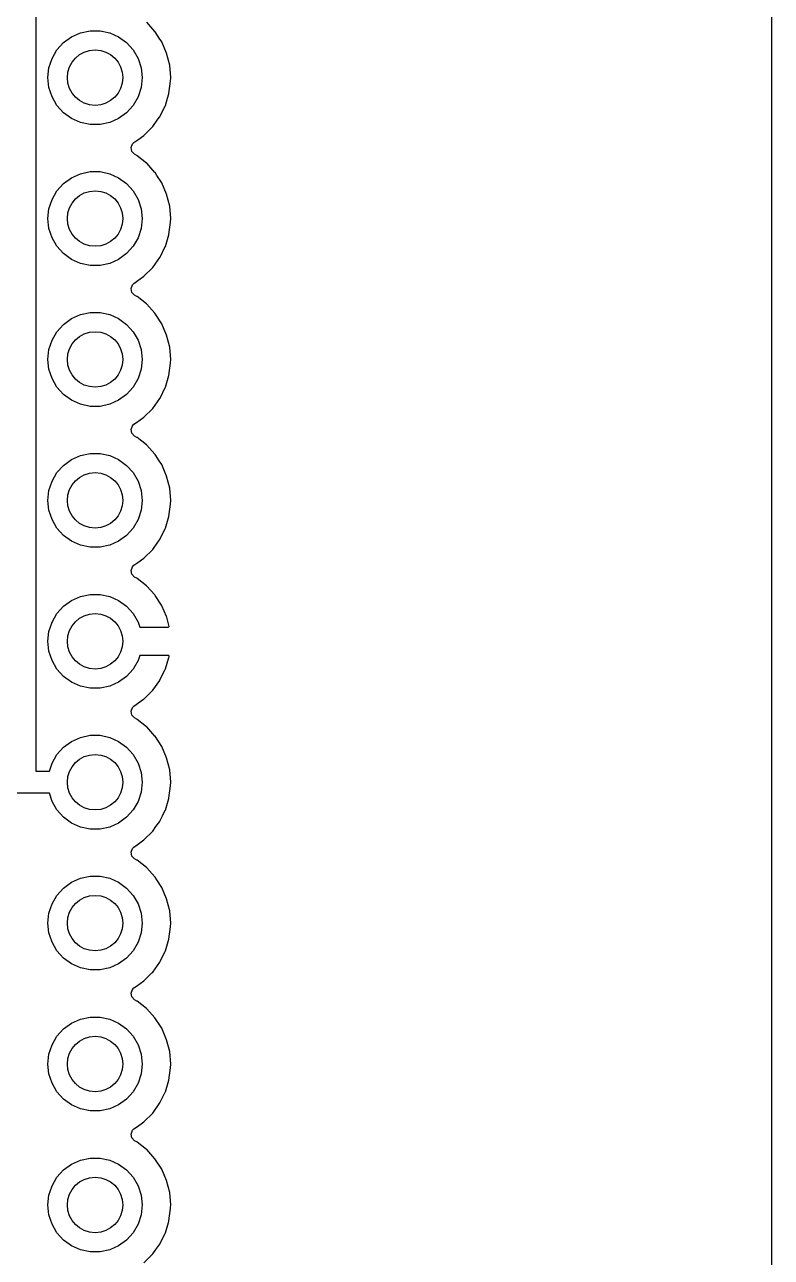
# Model space of a CAD drawing. Extents: x 126.1 to 177.1, y -128.7 to -65.
# Drawn here: x 163.67 to 177.13, y -107.34 to -85.12 of the extents above; entities that cross this region are included whole.
import ezdxf

# ---------------------------------------------------------------- set-up
doc = ezdxf.new("R2010")
doc.units = 0
doc.layers.add('BLACK', color=7, linetype='CONTINUOUS')

msp = doc.modelspace()

# ---------------------------------------------------------------- linework, layer by layer
at = {"layer": 'BLACK', "linetype": 'CONTINUOUS'}
for p, q in [((163.869, -73.671), (163.869, -98.571)), ((177.131, -78.7191), (177.131, -124.132)), ((166.019, -85.2393), (165.869, -85.074)), ((164.514, -85.3349), (164.676, -85.2626)), ((164.676, -85.2626), (164.85, -85.2256)), ((164.85, -85.2256), (165.028, -85.2256)), ((165.028, -85.2256), (165.202, -85.2626)), ((165.202, -85.2626), (165.364, -85.3349)), ((166.022, -85.2436), (166.019, -85.2393)), ((166.096, -85.3575), (166.022, -85.2436)), ((166.022, -85.2436), (166.022, -85.2436)), ((164.251, -85.5714), (164.37, -85.4393)), ((164.37, -85.4393), (164.514, -85.3349)), ((165.364, -85.3349), (165.508, -85.4393)), ((165.508, -85.4393), (165.627, -85.5714)), ((166.14, -85.4268), (166.096, -85.3575)), ((166.229, -85.6317), (166.14, -85.4268)), ((164.108, -85.8943), (164.163, -85.7253)), ((164.163, -85.7253), (164.251, -85.5714)), ((165.627, -85.5714), (165.716, -85.7253)), ((165.716, -85.7253), (165.77, -85.8943)), ((166.284, -85.8483), (166.229, -85.6317)), ((164.089, -86.071), (164.108, -85.8943)), ((165.77, -85.8943), (165.789, -86.071)), ((166.302, -86.071), (166.284, -85.8483)), ((164.108, -86.2477), (164.089, -86.071)), ((165.789, -86.071), (165.77, -86.2477)), ((166.271, -86.359), (166.301, -86.1376)), ((166.301, -86.1342), (166.302, -86.0743)), ((166.301, -86.1376), (166.301, -86.1342)), ((166.302, -86.0743), (166.302, -86.071)), ((166.302, -86.0743), (166.302, -86.0743)), ((164.163, -86.4167), (164.108, -86.2477)), ((164.251, -86.5706), (164.163, -86.4167)), ((165.716, -86.4167), (165.627, -86.5706)), ((165.77, -86.2477), (165.716, -86.4167)), ((166.246, -86.444), (166.27, -86.364)), ((166.27, -86.364), (166.271, -86.359)), ((166.27, -86.364), (166.27, -86.364)), ((164.37, -86.7027), (164.251, -86.5706)), ((165.627, -86.5706), (165.508, -86.7027)), ((166.111, -86.7664), (166.204, -86.5774)), ((166.204, -86.5774), (166.206, -86.5728)), ((166.204, -86.5774), (166.204, -86.5774)), ((166.206, -86.5728), (166.246, -86.444)), ((164.514, -86.8071), (164.37, -86.7027)), ((164.676, -86.8794), (164.514, -86.8071)), ((165.364, -86.8071), (165.202, -86.8794)), ((165.508, -86.7027), (165.364, -86.8071)), ((165.977, -86.9545), (166.072, -86.8218)), ((166.072, -86.8218), (166.104, -86.7773)), ((166.104, -86.7773), (166.107, -86.7731)), ((166.107, -86.7731), (166.111, -86.7664)), ((164.85, -86.9163), (164.676, -86.8794)), ((165.028, -86.9163), (164.85, -86.9163)), ((165.202, -86.8794), (165.028, -86.9163)), ((165.819, -87.1122), (165.977, -86.9545)), ((165.587, -87.3329), (165.612, -87.2665)), ((165.612, -87.2665), (165.64, -87.2399)), ((165.64, -87.2399), (165.709, -87.1904)), ((165.709, -87.1904), (165.819, -87.1122)), ((165.602, -87.4023), (165.587, -87.3329)), ((165.652, -87.4528), (165.602, -87.4023)), ((165.693, -87.4756), (165.652, -87.4528)), ((165.697, -87.4788), (165.693, -87.4756)), ((165.865, -87.6108), (165.697, -87.4788)), ((165.697, -87.4788), (165.697, -87.4788)), ((164.676, -87.8026), (164.85, -87.7656)), ((164.85, -87.7656), (165.028, -87.7656)), ((165.028, -87.7656), (165.202, -87.8026)), ((165.869, -87.614), (165.865, -87.6108)), ((165.865, -87.6108), (165.865, -87.6108)), ((166.019, -87.7793), (165.869, -87.614)), ((164.251, -88.1114), (164.37, -87.9793)), ((164.37, -87.9793), (164.514, -87.8749)), ((164.514, -87.8749), (164.676, -87.8026)), ((165.202, -87.8026), (165.364, -87.8749)), ((165.364, -87.8749), (165.508, -87.9793)), ((165.508, -87.9793), (165.627, -88.1114)), ((166.022, -87.7836), (166.019, -87.7793)), ((166.054, -87.8338), (166.022, -87.7836)), ((166.022, -87.7836), (166.022, -87.7836)), ((166.14, -87.9668), (166.054, -87.8338)), ((166.229, -88.1717), (166.14, -87.9668)), ((164.163, -88.2653), (164.251, -88.1114)), ((165.627, -88.1114), (165.716, -88.2653)), ((166.284, -88.3883), (166.229, -88.1717)), ((164.108, -88.4343), (164.163, -88.2653)), ((165.716, -88.2653), (165.77, -88.4343)), ((166.302, -88.611), (166.284, -88.3883)), ((164.089, -88.611), (164.108, -88.4343)), ((164.108, -88.7877), (164.089, -88.611)), ((165.77, -88.4343), (165.789, -88.611)), ((165.789, -88.611), (165.77, -88.7877)), ((166.301, -88.6776), (166.302, -88.611)), ((164.163, -88.9567), (164.108, -88.7877)), ((165.77, -88.7877), (165.716, -88.9567)), ((166.271, -88.899), (166.301, -88.6776)), ((164.251, -89.1106), (164.163, -88.9567)), ((165.716, -88.9567), (165.627, -89.1106)), ((166.206, -89.1128), (166.245, -88.986)), ((166.245, -88.986), (166.27, -88.904)), ((166.27, -88.904), (166.271, -88.899)), ((166.27, -88.904), (166.27, -88.904)), ((164.37, -89.2427), (164.251, -89.1106)), ((164.514, -89.3471), (164.37, -89.2427)), ((165.508, -89.2427), (165.364, -89.3471)), ((165.627, -89.1106), (165.508, -89.2427)), ((165.977, -89.4945), (166.107, -89.3131)), ((166.107, -89.3131), (166.11, -89.3078)), ((166.11, -89.3078), (166.204, -89.1174)), ((166.204, -89.1174), (166.206, -89.1128)), ((166.204, -89.1174), (166.204, -89.1174)), ((164.676, -89.4194), (164.514, -89.3471)), ((164.85, -89.4563), (164.676, -89.4194)), ((165.028, -89.4563), (164.85, -89.4563)), ((165.202, -89.4194), (165.028, -89.4563)), ((165.364, -89.3471), (165.202, -89.4194)), ((165.819, -89.6522), (165.977, -89.4945)), ((165.64, -89.7799), (165.684, -89.7486)), ((165.684, -89.7486), (165.819, -89.6522)), ((165.587, -89.8729), (165.612, -89.8065)), ((165.602, -89.9423), (165.587, -89.8729)), ((165.652, -89.9928), (165.602, -89.9423)), ((165.612, -89.8065), (165.64, -89.7799)), ((165.693, -90.0156), (165.652, -89.9928)), ((165.697, -90.0188), (165.693, -90.0156)), ((165.865, -90.1508), (165.697, -90.0188)), ((165.697, -90.0188), (165.697, -90.0188)), ((165.869, -90.154), (165.865, -90.1508)), ((165.865, -90.1508), (165.865, -90.1508)), ((166.019, -90.3193), (165.869, -90.154)), ((164.37, -90.5193), (164.514, -90.4149)), ((164.514, -90.4149), (164.676, -90.3426)), ((164.676, -90.3426), (164.85, -90.3056)), ((164.85, -90.3056), (165.028, -90.3056)), ((165.028, -90.3056), (165.202, -90.3426)), ((165.202, -90.3426), (165.364, -90.4149)), ((165.364, -90.4149), (165.508, -90.5193)), ((166.14, -90.5068), (166.019, -90.3193)), ((164.163, -90.8053), (164.251, -90.6514)), ((164.251, -90.6514), (164.37, -90.5193)), ((165.508, -90.5193), (165.627, -90.6514)), ((165.627, -90.6514), (165.716, -90.8053)), ((166.229, -90.7117), (166.14, -90.5068)), ((164.108, -90.9743), (164.163, -90.8053)), ((165.716, -90.8053), (165.77, -90.9743)), ((166.284, -90.9283), (166.229, -90.7117)), ((164.089, -91.151), (164.108, -90.9743)), ((165.77, -90.9743), (165.789, -91.151)), ((166.302, -91.151), (166.284, -90.9283)), ((164.108, -91.3277), (164.089, -91.151)), ((165.789, -91.151), (165.77, -91.3277)), ((166.271, -91.439), (166.301, -91.2176)), ((166.301, -91.2095), (166.302, -91.1543)), ((166.301, -91.2176), (166.301, -91.2095)), ((166.302, -91.1543), (166.302, -91.151)), ((166.302, -91.1543), (166.302, -91.1543)), ((164.163, -91.4967), (164.108, -91.3277)), ((164.251, -91.6506), (164.163, -91.4967)), ((165.716, -91.4967), (165.627, -91.6506)), ((165.77, -91.3277), (165.716, -91.4967)), ((166.206, -91.6528), (166.271, -91.439)), ((164.37, -91.7827), (164.251, -91.6506)), ((165.627, -91.6506), (165.508, -91.7827)), ((166.111, -91.8464), (166.204, -91.6574)), ((166.204, -91.6574), (166.206, -91.6528)), ((166.204, -91.6574), (166.204, -91.6574)), ((164.514, -91.8871), (164.37, -91.7827)), ((164.676, -91.9594), (164.514, -91.8871)), ((164.85, -91.9963), (164.676, -91.9594)), ((165.202, -91.9594), (165.028, -91.9963)), ((165.364, -91.8871), (165.202, -91.9594)), ((165.508, -91.7827), (165.364, -91.8871)), ((165.977, -92.0345), (166.107, -91.8531)), ((166.107, -91.8531), (166.111, -91.8464)), ((165.028, -91.9963), (164.85, -91.9963)), ((165.684, -92.2886), (165.819, -92.1922)), ((165.819, -92.1922), (165.977, -92.0345)), ((165.587, -92.4129), (165.612, -92.3465)), ((165.602, -92.4823), (165.587, -92.4129)), ((165.612, -92.3465), (165.64, -92.3199)), ((165.64, -92.3199), (165.684, -92.2886)), ((165.652, -92.5328), (165.602, -92.4823)), ((165.693, -92.5556), (165.652, -92.5328)), ((165.697, -92.5588), (165.693, -92.5556)), ((165.865, -92.6908), (165.697, -92.5588)), ((165.697, -92.5588), (165.697, -92.5588)), ((164.676, -92.8826), (164.85, -92.8456)), ((164.85, -92.8456), (165.028, -92.8456)), ((165.028, -92.8456), (165.202, -92.8826)), ((165.869, -92.694), (165.865, -92.6908)), ((165.865, -92.6908), (165.865, -92.6908)), ((166.019, -92.8593), (165.869, -92.694)), ((166.022, -92.8636), (166.019, -92.8593)), ((166.096, -92.9775), (166.022, -92.8636)), ((166.022, -92.8636), (166.022, -92.8636)), ((164.251, -93.1914), (164.37, -93.0593)), ((164.37, -93.0593), (164.514, -92.9549)), ((164.514, -92.9549), (164.676, -92.8826)), ((165.202, -92.8826), (165.364, -92.9549)), ((165.364, -92.9549), (165.508, -93.0593)), ((165.508, -93.0593), (165.627, -93.1914)), ((166.14, -93.0468), (166.096, -92.9775)), ((166.229, -93.2517), (166.14, -93.0468)), ((164.163, -93.3453), (164.251, -93.1914)), ((165.627, -93.1914), (165.716, -93.3453)), ((166.284, -93.4683), (166.229, -93.2517)), ((164.089, -93.691), (164.108, -93.5143)), ((164.108, -93.5143), (164.163, -93.3453)), ((165.716, -93.3453), (165.77, -93.5143)), ((165.77, -93.5143), (165.789, -93.691)), ((166.302, -93.691), (166.284, -93.4683)), ((164.108, -93.8677), (164.089, -93.691)), ((165.789, -93.691), (165.77, -93.8677)), ((166.271, -93.979), (166.301, -93.7576)), ((166.301, -93.7576), (166.302, -93.691)), ((164.163, -94.0367), (164.108, -93.8677)), ((165.77, -93.8677), (165.716, -94.0367)), ((166.246, -94.064), (166.27, -93.984)), ((166.27, -93.984), (166.271, -93.979)), ((166.27, -93.984), (166.27, -93.984)), ((164.251, -94.1906), (164.163, -94.0367)), ((164.37, -94.3227), (164.251, -94.1906)), ((165.627, -94.1906), (165.508, -94.3227)), ((165.716, -94.0367), (165.627, -94.1906)), ((166.111, -94.3864), (166.204, -94.1974)), ((166.204, -94.1974), (166.206, -94.1928)), ((166.204, -94.1974), (166.204, -94.1974)), ((166.206, -94.1928), (166.246, -94.064)), ((164.514, -94.4271), (164.37, -94.3227)), ((164.676, -94.4994), (164.514, -94.4271)), ((165.364, -94.4271), (165.202, -94.4994)), ((165.508, -94.3227), (165.364, -94.4271)), ((166.072, -94.4418), (166.104, -94.3973)), ((166.104, -94.3973), (166.107, -94.3931)), ((166.107, -94.3931), (166.111, -94.3864)), ((164.85, -94.5363), (164.676, -94.4994)), ((165.028, -94.5363), (164.85, -94.5363)), ((165.202, -94.4994), (165.028, -94.5363)), ((165.819, -94.7322), (165.977, -94.5745)), ((165.977, -94.5745), (166.072, -94.4418)), ((165.612, -94.8868), (165.639, -94.8602)), ((165.639, -94.8602), (165.709, -94.8104)), ((165.709, -94.8104), (165.819, -94.7322)), ((165.587, -94.9532), (165.612, -94.8868)), ((165.602, -95.0227), (165.587, -94.9532)), ((165.652, -95.0731), (165.602, -95.0227)), ((165.689, -95.0935), (165.652, -95.0731)), ((165.697, -95.0992), (165.689, -95.0935)), ((165.864, -95.2312), (165.697, -95.0992)), ((165.872, -95.2382), (165.864, -95.2312)), ((166.015, -95.3957), (165.872, -95.2382)), ((164.37, -95.5993), (164.514, -95.4949)), ((164.514, -95.4949), (164.676, -95.4226)), ((164.676, -95.4226), (164.85, -95.3856)), ((164.85, -95.3856), (165.028, -95.3856)), ((165.028, -95.3856), (165.202, -95.4226)), ((165.202, -95.4226), (165.364, -95.4949)), ((165.364, -95.4949), (165.508, -95.5993)), ((166.021, -95.4039), (166.015, -95.3957)), ((166.137, -95.5827), (166.021, -95.4039)), ((164.163, -95.8853), (164.251, -95.7314)), ((164.251, -95.7314), (164.37, -95.5993)), ((165.508, -95.5993), (165.627, -95.7314)), ((165.627, -95.7314), (165.716, -95.8853)), ((166.142, -95.5918), (166.137, -95.5827)), ((166.227, -95.7871), (166.142, -95.5918)), ((164.108, -96.0543), (164.163, -95.8853)), ((165.716, -95.8853), (165.745, -95.977)), ((165.745, -95.977), (166.257, -95.977)), ((166.23, -95.7969), (166.227, -95.7871)), ((166.272, -95.9639), (166.23, -95.7969)), ((166.257, -95.977), (166.271, -95.973)), ((166.271, -95.973), (166.272, -95.9639)), ((164.089, -96.231), (164.108, -96.0543)), ((164.108, -96.4077), (164.089, -96.231)), ((164.163, -96.5767), (164.108, -96.4077)), ((164.251, -96.7306), (164.163, -96.5767)), ((165.716, -96.5767), (165.627, -96.7306)), ((165.745, -96.485), (165.716, -96.5767)), ((166.258, -96.485), (165.745, -96.485)), ((166.208, -96.7277), (166.269, -96.5239)), ((166.271, -96.4888), (166.258, -96.485)), ((166.269, -96.5239), (166.272, -96.5138)), ((166.273, -96.5029), (166.271, -96.4888)), ((166.272, -96.5138), (166.273, -96.5029)), ((164.37, -96.8627), (164.251, -96.7306)), ((164.514, -96.9671), (164.37, -96.8627)), ((165.508, -96.8627), (165.364, -96.9671)), ((165.627, -96.7306), (165.508, -96.8627)), ((166.109, -96.9282), (166.204, -96.7372)), ((166.204, -96.7372), (166.208, -96.7277)), ((164.676, -97.0394), (164.514, -96.9671)), ((164.85, -97.0763), (164.676, -97.0394)), ((165.028, -97.0763), (164.85, -97.0763)), ((165.202, -97.0394), (165.028, -97.0763)), ((165.364, -96.9671), (165.202, -97.0394)), ((165.98, -97.1099), (166.104, -96.937)), ((166.104, -96.937), (166.109, -96.9282)), ((165.639, -97.3996), (165.814, -97.2748)), ((165.814, -97.2748), (165.822, -97.2681)), ((165.822, -97.2681), (165.973, -97.1178)), ((165.973, -97.1178), (165.98, -97.1099)), ((165.587, -97.4926), (165.612, -97.4262)), ((165.602, -97.5621), (165.587, -97.4926)), ((165.612, -97.4262), (165.639, -97.3996)), ((165.652, -97.6125), (165.602, -97.5621)), ((165.693, -97.6356), (165.652, -97.6125)), ((165.697, -97.6388), (165.693, -97.6356)), ((165.865, -97.7708), (165.697, -97.6388)), ((165.697, -97.6388), (165.697, -97.6388)), ((164.514, -98.0349), (164.676, -97.9626)), ((164.676, -97.9626), (164.85, -97.9256)), ((164.85, -97.9256), (165.028, -97.9256)), ((165.028, -97.9256), (165.202, -97.9626)), ((165.202, -97.9626), (165.364, -98.0349)), ((165.869, -97.774), (165.865, -97.7708)), ((165.865, -97.7708), (165.865, -97.7708)), ((166.019, -97.9393), (165.869, -97.774)), ((166.022, -97.9436), (166.019, -97.9393)), ((166.076, -98.028), (166.022, -97.9436)), ((166.022, -97.9436), (166.022, -97.9436)), ((164.251, -98.2714), (164.37, -98.1393)), ((164.37, -98.1393), (164.514, -98.0349)), ((165.364, -98.0349), (165.508, -98.1393)), ((165.508, -98.1393), (165.627, -98.2714)), ((166.14, -98.1268), (166.076, -98.028)), ((166.229, -98.3317), (166.14, -98.1268)), ((164.115, -98.571), (164.163, -98.4253)), ((164.163, -98.4253), (164.251, -98.2714)), ((165.627, -98.2714), (165.716, -98.4253)), ((165.716, -98.4253), (165.77, -98.5943)), ((166.284, -98.5483), (166.229, -98.3317)), ((163.869, -98.571), (164.115, -98.571)), ((165.77, -98.5943), (165.789, -98.771)), ((166.302, -98.771), (166.284, -98.5483)), ((165.789, -98.771), (165.77, -98.9477)), ((166.271, -99.059), (166.301, -98.8376)), ((166.301, -98.8376), (166.302, -98.771)), ((164.115, -98.971), (163.223, -98.971)), ((164.163, -99.1167), (164.115, -98.971)), ((165.77, -98.9477), (165.716, -99.1167)), ((166.243, -99.1512), (166.27, -99.064)), ((166.27, -99.064), (166.271, -99.059)), ((166.27, -99.064), (166.27, -99.064)), ((164.251, -99.2706), (164.163, -99.1167)), ((164.37, -99.4027), (164.251, -99.2706)), ((165.627, -99.2706), (165.508, -99.4027)), ((165.716, -99.1167), (165.627, -99.2706)), ((166.155, -99.3761), (166.204, -99.2774)), ((166.204, -99.2774), (166.206, -99.2728)), ((166.204, -99.2774), (166.204, -99.2774)), ((166.206, -99.2728), (166.243, -99.1512)), ((164.514, -99.5071), (164.37, -99.4027)), ((164.676, -99.5794), (164.514, -99.5071)), ((165.364, -99.5071), (165.202, -99.5794)), ((165.508, -99.4027), (165.364, -99.5071)), ((166.037, -99.5717), (166.104, -99.4773)), ((166.104, -99.4773), (166.107, -99.4731)), ((166.107, -99.4731), (166.155, -99.3761)), ((164.85, -99.6163), (164.676, -99.5794)), ((165.028, -99.6163), (164.85, -99.6163)), ((165.202, -99.5794), (165.028, -99.6163)), ((165.819, -99.8122), (165.977, -99.6545)), ((165.977, -99.6545), (166.037, -99.5717)), ((165.587, -100.033), (165.612, -99.9665)), ((165.612, -99.9665), (165.64, -99.9399)), ((165.64, -99.9399), (165.697, -99.8991)), ((165.697, -99.8991), (165.819, -99.8122)), ((165.602, -100.102), (165.587, -100.033)), ((165.652, -100.153), (165.602, -100.102)), ((165.693, -100.176), (165.652, -100.153)), ((165.697, -100.179), (165.693, -100.176)), ((165.865, -100.311), (165.697, -100.179)), ((165.697, -100.179), (165.697, -100.179)), ((165.869, -100.314), (165.865, -100.311)), ((165.865, -100.311), (165.865, -100.311)), ((166.019, -100.479), (165.869, -100.314)), ((164.37, -100.679), (164.514, -100.575)), ((164.514, -100.575), (164.676, -100.503)), ((164.676, -100.503), (164.85, -100.466)), ((164.85, -100.466), (165.028, -100.466)), ((165.028, -100.466), (165.202, -100.503)), ((165.202, -100.503), (165.364, -100.575)), ((165.364, -100.575), (165.508, -100.679)), ((166.022, -100.484), (166.019, -100.479)), ((166.052, -100.531), (166.022, -100.484)), ((166.022, -100.484), (166.022, -100.484)), ((166.14, -100.667), (166.052, -100.531)), ((164.163, -100.965), (164.251, -100.811)), ((164.251, -100.811), (164.37, -100.679)), ((165.508, -100.679), (165.627, -100.811)), ((165.627, -100.811), (165.716, -100.965)), ((166.229, -100.872), (166.14, -100.667)), ((166.284, -101.088), (166.229, -100.872)), ((164.108, -101.134), (164.163, -100.965)), ((165.716, -100.965), (165.77, -101.134)), ((166.302, -101.311), (166.284, -101.088)), ((164.089, -101.311), (164.108, -101.134)), ((164.108, -101.488), (164.089, -101.311)), ((165.77, -101.134), (165.789, -101.311)), ((165.789, -101.311), (165.77, -101.488)), ((166.301, -101.374), (166.302, -101.314)), ((166.302, -101.314), (166.302, -101.311)), ((166.302, -101.314), (166.302, -101.314)), ((164.163, -101.657), (164.108, -101.488)), ((165.77, -101.488), (165.716, -101.657)), ((166.271, -101.599), (166.301, -101.378)), ((166.301, -101.378), (166.301, -101.374)), ((164.251, -101.811), (164.163, -101.657)), ((165.716, -101.657), (165.627, -101.811)), ((166.206, -101.813), (166.271, -101.599)), ((164.37, -101.943), (164.251, -101.811)), ((164.514, -102.047), (164.37, -101.943)), ((165.508, -101.943), (165.364, -102.047)), ((165.627, -101.811), (165.508, -101.943)), ((166.119, -101.989), (166.204, -101.817)), ((166.204, -101.817), (166.206, -101.813)), ((166.204, -101.817), (166.204, -101.817)), ((164.676, -102.119), (164.514, -102.047)), ((164.85, -102.156), (164.676, -102.119)), ((165.028, -102.156), (164.85, -102.156)), ((165.202, -102.119), (165.028, -102.156)), ((165.364, -102.047), (165.202, -102.119)), ((165.826, -102.345), (165.962, -102.209)), ((165.962, -102.209), (165.977, -102.194)), ((165.977, -102.194), (166.107, -102.013)), ((166.107, -102.013), (166.119, -101.989)), ((165.684, -102.449), (165.819, -102.352)), ((165.819, -102.352), (165.826, -102.345)), ((165.587, -102.573), (165.612, -102.506)), ((165.602, -102.642), (165.587, -102.573)), ((165.652, -102.693), (165.602, -102.642)), ((165.612, -102.506), (165.64, -102.48)), ((165.64, -102.48), (165.684, -102.449)), ((165.693, -102.716), (165.652, -102.693)), ((165.697, -102.719), (165.693, -102.716)), ((165.865, -102.851), (165.697, -102.719)), ((165.697, -102.719), (165.697, -102.719)), ((165.869, -102.854), (165.865, -102.851)), ((165.865, -102.851), (165.865, -102.851)), ((166.019, -103.019), (165.869, -102.854)), ((164.514, -103.115), (164.676, -103.043)), ((164.676, -103.043), (164.85, -103.006)), ((164.85, -103.006), (165.028, -103.006)), ((165.028, -103.006), (165.202, -103.043)), ((165.202, -103.043), (165.364, -103.115)), ((166.14, -103.207), (166.019, -103.019)), ((164.251, -103.351), (164.37, -103.219)), ((164.37, -103.219), (164.514, -103.115)), ((165.364, -103.115), (165.508, -103.219)), ((165.508, -103.219), (165.627, -103.351)), ((166.229, -103.412), (166.14, -103.207)), ((164.108, -103.674), (164.163, -103.505)), ((164.163, -103.505), (164.251, -103.351)), ((165.627, -103.351), (165.716, -103.505)), ((165.716, -103.505), (165.77, -103.674)), ((166.284, -103.628), (166.229, -103.412)), ((164.089, -103.851), (164.108, -103.674)), ((165.77, -103.674), (165.789, -103.851)), ((166.302, -103.851), (166.284, -103.628)), ((164.108, -104.028), (164.089, -103.851)), ((165.789, -103.851), (165.77, -104.028)), ((166.271, -104.139), (166.301, -103.918)), ((166.301, -103.918), (166.302, -103.851)), ((164.163, -104.197), (164.108, -104.028)), ((164.251, -104.351), (164.163, -104.197)), ((165.716, -104.197), (165.627, -104.351)), ((165.77, -104.028), (165.716, -104.197)), ((166.206, -104.353), (166.271, -104.139)), ((164.37, -104.483), (164.251, -104.351)), ((165.627, -104.351), (165.508, -104.483)), ((166.119, -104.529), (166.204, -104.357)), ((166.204, -104.357), (166.206, -104.353)), ((166.204, -104.357), (166.204, -104.357)), ((164.514, -104.587), (164.37, -104.483)), ((164.676, -104.659), (164.514, -104.587)), ((165.364, -104.587), (165.202, -104.659)), ((165.508, -104.483), (165.364, -104.587)), ((165.977, -104.734), (166.107, -104.553)), ((166.107, -104.553), (166.119, -104.529)), ((164.85, -104.696), (164.676, -104.659)), ((165.028, -104.696), (164.85, -104.696)), ((165.202, -104.659), (165.028, -104.696)), ((165.819, -104.892), (165.977, -104.734)), ((165.587, -105.113), (165.612, -105.046)), ((165.612, -105.046), (165.64, -105.02)), ((165.64, -105.02), (165.701, -104.976)), ((165.701, -104.976), (165.819, -104.892)), ((165.602, -105.182), (165.587, -105.113)), ((165.652, -105.233), (165.602, -105.182)), ((165.693, -105.256), (165.652, -105.233)), ((165.697, -105.259), (165.693, -105.256)), ((165.865, -105.391), (165.697, -105.259)), ((165.697, -105.259), (165.697, -105.259)), ((165.869, -105.394), (165.865, -105.391)), ((165.865, -105.391), (165.865, -105.391)), ((166.019, -105.559), (165.869, -105.394)), ((164.251, -105.891), (164.37, -105.759)), ((164.37, -105.759), (164.514, -105.655)), ((164.514, -105.655), (164.676, -105.583)), ((164.676, -105.583), (164.85, -105.546)), ((164.85, -105.546), (165.028, -105.546)), ((165.028, -105.546), (165.202, -105.583)), ((165.202, -105.583), (165.364, -105.655)), ((165.364, -105.655), (165.508, -105.759)), ((165.508, -105.759), (165.627, -105.891)), ((166.14, -105.747), (166.019, -105.559)), ((166.229, -105.952), (166.14, -105.747)), ((164.163, -106.045), (164.251, -105.891)), ((165.627, -105.891), (165.716, -106.045)), ((166.284, -106.168), (166.229, -105.952)), ((164.108, -106.214), (164.163, -106.045)), ((165.716, -106.045), (165.77, -106.214)), ((166.302, -106.391), (166.284, -106.168)), ((164.089, -106.391), (164.108, -106.214)), ((164.108, -106.568), (164.089, -106.391)), ((165.77, -106.214), (165.789, -106.391)), ((165.789, -106.391), (165.77, -106.568)), ((166.301, -106.434), (166.302, -106.394)), ((166.302, -106.394), (166.302, -106.391)), ((166.302, -106.394), (166.302, -106.394)), ((164.163, -106.737), (164.108, -106.568)), ((165.77, -106.568), (165.716, -106.737)), ((166.271, -106.679), (166.301, -106.458)), ((166.301, -106.458), (166.301, -106.434)), ((164.251, -106.891), (164.163, -106.737)), ((165.716, -106.737), (165.627, -106.891)), ((166.206, -106.893), (166.262, -106.71)), ((166.262, -106.71), (166.27, -106.684)), ((166.27, -106.684), (166.271, -106.679)), ((166.27, -106.684), (166.27, -106.684)), ((164.37, -107.023), (164.251, -106.891)), ((164.514, -107.127), (164.37, -107.023)), ((165.508, -107.023), (165.364, -107.127)), ((165.627, -106.891), (165.508, -107.023)), ((166.037, -107.192), (166.104, -107.097)), ((166.104, -107.097), (166.107, -107.093)), ((166.107, -107.093), (166.128, -107.051)), ((166.128, -107.051), (166.204, -106.897)), ((166.204, -106.897), (166.206, -106.893)), ((166.204, -106.897), (166.204, -106.897)), ((164.676, -107.199), (164.514, -107.127)), ((164.85, -107.236), (164.676, -107.199)), ((165.028, -107.236), (164.85, -107.236)), ((165.202, -107.199), (165.028, -107.236)), ((165.364, -107.127), (165.202, -107.199)), ((165.819, -107.432), (165.977, -107.274)), ((165.977, -107.274), (166.037, -107.192))]:
    msp.add_line(p, q, dxfattribs=at)
at = {"layer": 'BLACK'}
for centre in [(164.939, -86.071), (164.939, -88.611), (164.939, -91.151), (164.939, -93.691), (164.939, -96.231), (164.939, -98.771), (164.939, -101.311), (164.939, -103.851), (164.939, -106.391)]:
    msp.add_circle(centre, 0.5, dxfattribs=at)

doc.saveas('drawing.dxf')
